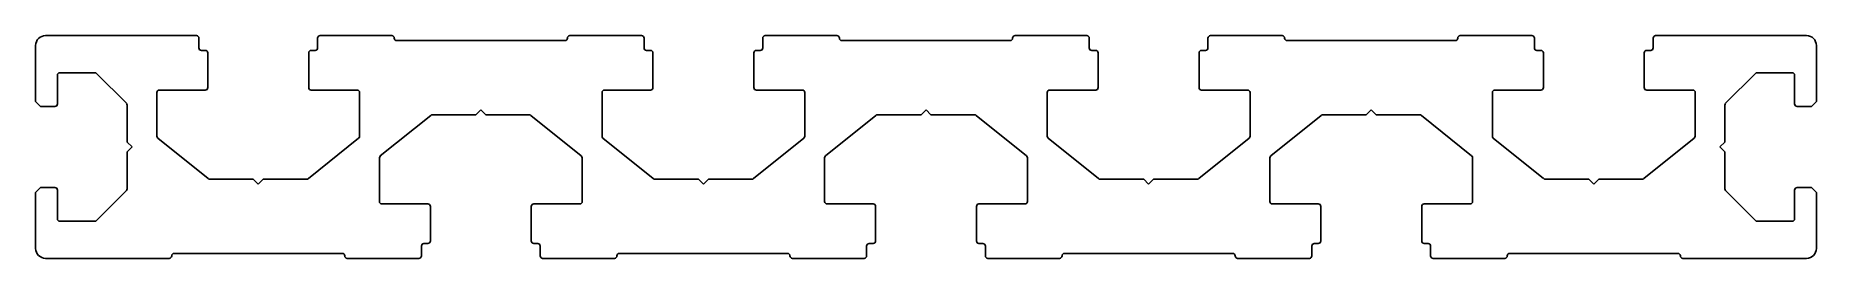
# Model space of a CAD drawing. Extents: x 2602 to 2782, y 1106 to 1129.
import ezdxf

# ---------------------------------------------------------------- set-up
doc = ezdxf.new("R2010")
doc.units = 0
doc.layers.get('0').update_dxf_attribs({"linetype": 'CONTINUOUS'})

msp = doc.modelspace()

# ---------------------------------------------------------------- linework, layer by layer
for p, q in [((2618.13, 1128.95), (2602.88, 1128.95)), ((2618.38, 1128.7), (2618.38, 1127.7)), ((2630.38, 1128.7), (2630.38, 1127.7)), ((2637.88, 1128.95), (2630.63, 1128.95)), ((2663.13, 1128.95), (2655.88, 1128.95)), ((2663.38, 1128.7), (2663.38, 1127.7)), ((2675.38, 1128.7), (2675.38, 1127.7)), ((2682.88, 1128.95), (2675.63, 1128.95)), ((2708.13, 1128.95), (2700.88, 1128.95)), ((2708.38, 1128.7), (2708.38, 1127.7)), ((2720.38, 1128.7), (2720.38, 1127.7)), ((2727.88, 1128.95), (2720.63, 1128.95)), ((2753.13, 1128.95), (2745.88, 1128.95)), ((2753.38, 1128.7), (2753.38, 1127.7)), ((2765.38, 1128.7), (2765.38, 1127.7)), ((2780.88, 1128.95), (2765.63, 1128.95)), ((2601.88, 1127.95), (2601.88, 1122.3)), ((2618.63, 1127.45), (2619.03, 1127.45)), ((2619.28, 1127.2), (2619.28, 1123.7)), ((2629.48, 1123.7), (2629.48, 1127.2)), ((2629.73, 1127.45), (2630.13, 1127.45)), ((2638.38, 1128.45), (2655.38, 1128.45)), ((2663.63, 1127.45), (2664.03, 1127.45)), ((2664.28, 1127.2), (2664.28, 1123.7)), ((2674.48, 1123.7), (2674.48, 1127.2)), ((2674.73, 1127.45), (2675.13, 1127.45)), ((2683.38, 1128.45), (2700.38, 1128.45)), ((2708.63, 1127.45), (2709.03, 1127.45)), ((2709.28, 1127.2), (2709.28, 1123.7)), ((2719.48, 1123.7), (2719.48, 1127.2)), ((2719.73, 1127.45), (2720.13, 1127.45)), ((2728.38, 1128.45), (2745.38, 1128.45)), ((2753.63, 1127.45), (2754.03, 1127.45)), ((2754.28, 1127.2), (2754.28, 1123.7)), ((2764.48, 1123.7), (2764.48, 1127.2)), ((2764.73, 1127.45), (2765.13, 1127.45)), ((2781.88, 1122.3), (2781.88, 1127.95)), ((2607.86, 1125.2), (2604.33, 1125.2)), ((2611.05, 1122.11), (2608.04, 1125.13)), ((2775.72, 1125.13), (2772.7, 1122.11)), ((2779.43, 1125.2), (2775.9, 1125.2)), ((2604.08, 1124.95), (2604.08, 1122.05)), ((2619.03, 1123.45), (2614.38, 1123.45)), ((2634.38, 1123.45), (2629.73, 1123.45)), ((2664.03, 1123.45), (2659.38, 1123.45)), ((2679.38, 1123.45), (2674.73, 1123.45)), ((2709.03, 1123.45), (2704.38, 1123.45)), ((2724.38, 1123.45), (2719.73, 1123.45)), ((2754.03, 1123.45), (2749.38, 1123.45)), ((2769.38, 1123.45), (2764.73, 1123.45)), ((2779.68, 1122.05), (2779.68, 1124.95)), ((2602.38, 1121.8), (2601.88, 1122.3)), ((2603.83, 1121.8), (2602.38, 1121.8)), ((2611.13, 1118.2), (2611.13, 1121.93)), ((2614.13, 1123.2), (2614.13, 1118.8)), ((2634.63, 1118.8), (2634.63, 1123.2)), ((2646.88, 1121.45), (2646.38, 1120.95)), ((2647.38, 1120.95), (2646.88, 1121.45)), ((2659.13, 1123.2), (2659.13, 1118.8)), ((2679.63, 1118.8), (2679.63, 1123.2)), ((2691.88, 1121.45), (2691.38, 1120.95)), ((2692.38, 1120.95), (2691.88, 1121.45)), ((2704.13, 1123.2), (2704.13, 1118.8)), ((2724.63, 1118.8), (2724.63, 1123.2)), ((2736.88, 1121.45), (2736.38, 1120.95)), ((2737.38, 1120.95), (2736.88, 1121.45)), ((2749.13, 1123.2), (2749.13, 1118.8)), ((2769.63, 1118.8), (2769.63, 1123.2)), ((2772.63, 1121.93), (2772.63, 1118.2)), ((2781.38, 1121.8), (2779.93, 1121.8)), ((2781.88, 1122.3), (2781.38, 1121.8)), ((2641.81, 1120.89), (2636.72, 1116.79)), ((2646.38, 1120.95), (2641.97, 1120.95)), ((2651.79, 1120.95), (2647.38, 1120.95)), ((2657.03, 1116.79), (2651.95, 1120.89)), ((2686.81, 1120.89), (2681.72, 1116.79)), ((2691.38, 1120.95), (2686.97, 1120.95)), ((2696.79, 1120.95), (2692.38, 1120.95)), ((2702.03, 1116.79), (2696.95, 1120.89)), ((2731.81, 1120.89), (2726.72, 1116.79)), ((2736.38, 1120.95), (2731.97, 1120.95)), ((2741.79, 1120.95), (2737.38, 1120.95)), ((2747.03, 1116.79), (2741.95, 1120.89)), ((2611.63, 1117.7), (2611.13, 1118.2)), ((2614.22, 1118.6), (2619.31, 1114.5)), ((2629.45, 1114.5), (2634.53, 1118.6)), ((2659.22, 1118.6), (2664.31, 1114.5)), ((2674.45, 1114.5), (2679.53, 1118.6)), ((2704.22, 1118.6), (2709.31, 1114.5)), ((2719.45, 1114.5), (2724.53, 1118.6)), ((2749.22, 1118.6), (2754.31, 1114.5)), ((2764.45, 1114.5), (2769.53, 1118.6)), ((2772.63, 1118.2), (2772.13, 1117.7)), ((2611.13, 1117.2), (2611.63, 1117.7)), ((2611.13, 1113.47), (2611.13, 1117.2)), ((2636.63, 1116.6), (2636.63, 1112.2)), ((2657.13, 1112.2), (2657.13, 1116.6)), ((2681.63, 1116.6), (2681.63, 1112.2)), ((2702.13, 1112.2), (2702.13, 1116.6)), ((2726.63, 1116.6), (2726.63, 1112.2)), ((2747.13, 1112.2), (2747.13, 1116.6)), ((2772.13, 1117.7), (2772.63, 1117.2)), ((2772.63, 1117.2), (2772.63, 1113.47)), ((2619.47, 1114.45), (2623.88, 1114.45)), ((2623.88, 1114.45), (2624.38, 1113.95)), ((2624.38, 1113.95), (2624.88, 1114.45)), ((2624.88, 1114.45), (2629.29, 1114.45)), ((2664.47, 1114.45), (2668.88, 1114.45)), ((2668.88, 1114.45), (2669.38, 1113.95)), ((2669.38, 1113.95), (2669.88, 1114.45)), ((2669.88, 1114.45), (2674.29, 1114.45)), ((2709.47, 1114.45), (2713.88, 1114.45)), ((2713.88, 1114.45), (2714.38, 1113.95)), ((2714.38, 1113.95), (2714.88, 1114.45)), ((2714.88, 1114.45), (2719.29, 1114.45)), ((2754.47, 1114.45), (2758.88, 1114.45)), ((2758.88, 1114.45), (2759.38, 1113.95)), ((2759.38, 1113.95), (2759.88, 1114.45)), ((2759.88, 1114.45), (2764.29, 1114.45)), ((2601.88, 1113.1), (2602.38, 1113.6)), ((2601.88, 1113.1), (2601.88, 1107.45)), ((2602.38, 1113.6), (2603.83, 1113.6)), ((2604.08, 1113.35), (2604.08, 1110.45)), ((2608.04, 1110.27), (2611.05, 1113.29)), ((2772.7, 1113.29), (2775.72, 1110.27)), ((2779.68, 1110.45), (2779.68, 1113.35)), ((2779.93, 1113.6), (2781.38, 1113.6)), ((2781.38, 1113.6), (2781.88, 1113.1)), ((2781.88, 1107.45), (2781.88, 1113.1)), ((2636.88, 1111.95), (2641.53, 1111.95)), ((2641.78, 1111.7), (2641.78, 1108.2)), ((2651.98, 1108.2), (2651.98, 1111.7)), ((2652.23, 1111.95), (2656.88, 1111.95)), ((2681.88, 1111.95), (2686.53, 1111.95)), ((2686.78, 1111.7), (2686.78, 1108.2)), ((2696.98, 1108.2), (2696.98, 1111.7)), ((2697.23, 1111.95), (2701.88, 1111.95)), ((2726.88, 1111.95), (2731.53, 1111.95)), ((2731.78, 1111.7), (2731.78, 1108.2)), ((2741.98, 1108.2), (2741.98, 1111.7)), ((2742.23, 1111.95), (2746.88, 1111.95)), ((2604.33, 1110.2), (2607.86, 1110.2)), ((2775.9, 1110.2), (2779.43, 1110.2)), ((2640.88, 1106.7), (2640.88, 1107.7)), ((2641.53, 1107.95), (2641.13, 1107.95)), ((2652.63, 1107.95), (2652.23, 1107.95)), ((2652.88, 1106.7), (2652.88, 1107.7)), ((2685.88, 1106.7), (2685.88, 1107.7)), ((2686.53, 1107.95), (2686.13, 1107.95)), ((2697.63, 1107.95), (2697.23, 1107.95)), ((2697.88, 1106.7), (2697.88, 1107.7)), ((2730.88, 1106.7), (2730.88, 1107.7)), ((2731.53, 1107.95), (2731.13, 1107.95)), ((2742.63, 1107.95), (2742.23, 1107.95)), ((2742.88, 1106.7), (2742.88, 1107.7)), ((2602.88, 1106.45), (2615.38, 1106.45)), ((2632.88, 1106.95), (2615.88, 1106.95)), ((2633.38, 1106.45), (2640.63, 1106.45)), ((2653.13, 1106.45), (2660.38, 1106.45)), ((2677.88, 1106.95), (2660.88, 1106.95)), ((2678.38, 1106.45), (2685.63, 1106.45)), ((2698.13, 1106.45), (2705.38, 1106.45)), ((2722.88, 1106.95), (2705.88, 1106.95)), ((2723.38, 1106.45), (2730.63, 1106.45)), ((2743.13, 1106.45), (2750.38, 1106.45)), ((2767.88, 1106.95), (2750.88, 1106.95)), ((2768.38, 1106.45), (2780.88, 1106.45))]:
    msp.add_line(p, q)
for centre, radius, start, end in [((2602.88, 1127.95), 1, 90, 180), ((2618.13, 1128.7), 0.25, 0, 90), ((2630.63, 1128.7), 0.25, 90, 180), ((2637.88, 1128.7), 0.25, 0, 90), ((2638.38, 1128.7), 0.25, 180, 270), ((2655.38, 1128.7), 0.25, 270, 360), ((2655.88, 1128.7), 0.25, 90, 180), ((2663.13, 1128.7), 0.25, 0, 90), ((2675.63, 1128.7), 0.25, 90, 180), ((2682.88, 1128.7), 0.25, 0, 90), ((2683.38, 1128.7), 0.25, 180, 270), ((2700.38, 1128.7), 0.25, 270, 360), ((2700.88, 1128.7), 0.25, 90, 180), ((2708.13, 1128.7), 0.25, 0, 90), ((2720.63, 1128.7), 0.25, 90, 180), ((2727.88, 1128.7), 0.25, 0, 90), ((2728.38, 1128.7), 0.25, 180, 270), ((2745.38, 1128.7), 0.25, 270, 360), ((2745.88, 1128.7), 0.25, 90, 180), ((2753.13, 1128.7), 0.25, 0, 90), ((2765.63, 1128.7), 0.25, 90, 180), ((2780.88, 1127.95), 1, 0, 90), ((2618.63, 1127.7), 0.25, 180, 270), ((2619.03, 1127.2), 0.25, 0, 90), ((2629.73, 1127.2), 0.25, 90, 180), ((2630.13, 1127.7), 0.25, 270, 360), ((2663.63, 1127.7), 0.25, 180, 270), ((2664.03, 1127.2), 0.25, 0, 90), ((2674.73, 1127.2), 0.25, 90, 180), ((2675.13, 1127.7), 0.25, 270, 360), ((2708.63, 1127.7), 0.25, 180, 270), ((2709.03, 1127.2), 0.25, 0, 90), ((2719.73, 1127.2), 0.25, 90, 180), ((2720.13, 1127.7), 0.25, 270, 360), ((2753.63, 1127.7), 0.25, 180, 270), ((2754.03, 1127.2), 0.25, 0, 90), ((2764.73, 1127.2), 0.25, 90, 180), ((2765.13, 1127.7), 0.25, 270, 360), ((2604.33, 1124.95), 0.25, 90, 180), ((2607.86, 1124.95), 0.25, 45, 90), ((2775.9, 1124.95), 0.25, 90, 135), ((2779.43, 1124.95), 0.25, 0, 90), ((2614.38, 1123.2), 0.25, 90, 180), ((2619.03, 1123.7), 0.25, 270, 360), ((2629.73, 1123.7), 0.25, 180, 270), ((2634.38, 1123.2), 0.25, 0, 90), ((2659.38, 1123.2), 0.25, 90, 180), ((2664.03, 1123.7), 0.25, 270, 360), ((2674.73, 1123.7), 0.25, 180, 270), ((2679.38, 1123.2), 0.25, 0, 90), ((2704.38, 1123.2), 0.25, 90, 180), ((2709.03, 1123.7), 0.25, 270, 360), ((2719.73, 1123.7), 0.25, 180, 270), ((2724.38, 1123.2), 0.25, 0, 90), ((2749.38, 1123.2), 0.25, 90, 180), ((2754.03, 1123.7), 0.25, 270, 360), ((2764.73, 1123.7), 0.25, 180, 270), ((2769.38, 1123.2), 0.25, 0, 90), ((2603.83, 1122.05), 0.25, 270, 360), ((2610.88, 1121.93), 0.25, 0, 45), ((2772.88, 1121.93), 0.25, 135, 180), ((2779.93, 1122.05), 0.25, 180, 270), ((2641.97, 1120.7), 0.25, 90, 128.8582), ((2651.79, 1120.7), 0.25, 51.1418, 90), ((2686.97, 1120.7), 0.25, 90, 128.8582), ((2696.79, 1120.7), 0.25, 51.1418, 90), ((2731.97, 1120.7), 0.25, 90, 128.8582), ((2741.79, 1120.7), 0.25, 51.1418, 90), ((2614.38, 1118.8), 0.25, 180, 231.1418), ((2634.38, 1118.8), 0.25, 308.8582, 0), ((2659.38, 1118.8), 0.25, 180, 231.1418), ((2679.38, 1118.8), 0.25, 308.8582, 0), ((2704.38, 1118.8), 0.25, 180, 231.1418), ((2724.38, 1118.8), 0.25, 308.8582, 0), ((2749.38, 1118.8), 0.25, 180, 231.1418), ((2769.38, 1118.8), 0.25, 308.8582, 0), ((2636.88, 1116.6), 0.25, 128.8582, 180), ((2656.88, 1116.6), 0.25, 0, 51.1418), ((2681.88, 1116.6), 0.25, 128.8582, 180), ((2701.88, 1116.6), 0.25, 0, 51.1418), ((2726.88, 1116.6), 0.25, 128.8582, 180), ((2746.88, 1116.6), 0.25, 0, 51.1418), ((2619.47, 1114.7), 0.25, 231.1418, 270), ((2629.29, 1114.7), 0.25, 270, 308.8582), ((2664.47, 1114.7), 0.25, 231.1418, 270), ((2674.29, 1114.7), 0.25, 270, 308.8582), ((2709.47, 1114.7), 0.25, 231.1418, 270), ((2719.29, 1114.7), 0.25, 270, 308.8582), ((2754.47, 1114.7), 0.25, 231.1418, 270), ((2764.29, 1114.7), 0.25, 270, 308.8582), ((2603.83, 1113.35), 0.25, 0, 90), ((2610.88, 1113.47), 0.25, 315, 0), ((2772.88, 1113.47), 0.25, 180, 225), ((2779.93, 1113.35), 0.25, 90, 180), ((2636.88, 1112.2), 0.25, 180, 270), ((2641.53, 1111.7), 0.25, 0, 90), ((2652.23, 1111.7), 0.25, 90, 180), ((2656.88, 1112.2), 0.25, 270, 360), ((2681.88, 1112.2), 0.25, 180, 270), ((2686.53, 1111.7), 0.25, 0, 90), ((2697.23, 1111.7), 0.25, 90, 180), ((2701.88, 1112.2), 0.25, 270, 360), ((2726.88, 1112.2), 0.25, 180, 270), ((2731.53, 1111.7), 0.25, 0, 90), ((2742.23, 1111.7), 0.25, 90, 180), ((2746.88, 1112.2), 0.25, 270, 360), ((2604.33, 1110.45), 0.25, 180, 270), ((2607.86, 1110.45), 0.25, 270, 315), ((2775.9, 1110.45), 0.25, 225, 270), ((2779.43, 1110.45), 0.25, 270, 360), ((2602.88, 1107.45), 1, 180, 270), ((2641.13, 1107.7), 0.25, 90, 180), ((2641.53, 1108.2), 0.25, 270, 360), ((2652.23, 1108.2), 0.25, 180, 270), ((2652.63, 1107.7), 0.25, 0, 90), ((2686.13, 1107.7), 0.25, 90, 180), ((2686.53, 1108.2), 0.25, 270, 360), ((2697.23, 1108.2), 0.25, 180, 270), ((2697.63, 1107.7), 0.25, 0, 90), ((2731.13, 1107.7), 0.25, 90, 180), ((2731.53, 1108.2), 0.25, 270, 360), ((2742.23, 1108.2), 0.25, 180, 270), ((2742.63, 1107.7), 0.25, 0, 90), ((2780.88, 1107.45), 1, 270, 0), ((2615.38, 1106.7), 0.25, 270, 360), ((2615.88, 1106.7), 0.25, 90, 180), ((2632.88, 1106.7), 0.25, 0, 90), ((2633.38, 1106.7), 0.25, 180, 270), ((2640.63, 1106.7), 0.25, 270, 360), ((2653.13, 1106.7), 0.25, 180, 270), ((2660.38, 1106.7), 0.25, 270, 360), ((2660.88, 1106.7), 0.25, 90, 180), ((2677.88, 1106.7), 0.25, 0, 90), ((2678.38, 1106.7), 0.25, 180, 270), ((2685.63, 1106.7), 0.25, 270, 360), ((2698.13, 1106.7), 0.25, 180, 270), ((2705.38, 1106.7), 0.25, 270, 360), ((2705.88, 1106.7), 0.25, 90, 180), ((2722.88, 1106.7), 0.25, 0, 90), ((2723.38, 1106.7), 0.25, 180, 270), ((2730.63, 1106.7), 0.25, 270, 360), ((2743.13, 1106.7), 0.25, 180, 270), ((2750.38, 1106.7), 0.25, 270, 360), ((2750.88, 1106.7), 0.25, 90, 180), ((2767.88, 1106.7), 0.25, 0, 90), ((2768.38, 1106.7), 0.25, 180, 270)]:
    msp.add_arc(centre, radius, start, end)

doc.saveas('drawing.dxf')
